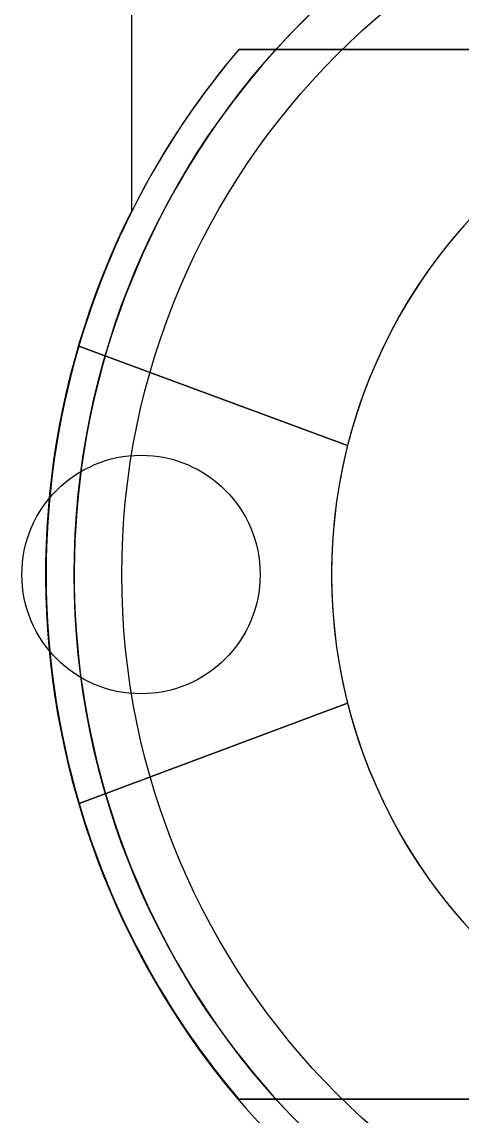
# Model space of a CAD drawing. Header units: millimetres. Extents: x -107 to 32, y -62 to 1.
# Drawn here: x -74.66 to -70.04, y -55.44 to -43.97 of the extents above; entities that cross this region are included whole.
import ezdxf

# ---------------------------------------------------------------- set-up
doc = ezdxf.new("R2010")
doc.units = ezdxf.units.MM
doc.layers.add('Pad', color=7, linetype='CONTINUOUS')
doc.layers.add('Part__Feature016', color=7, linetype='CONTINUOUS')

msp = doc.modelspace()

# ---------------------------------------------------------------- linework, layer by layer
at = {"layer": 'Pad'}
msp.add_line((-72.1593, -49.7617), (-72.1593, -49.7617, 2), dxfattribs=at)
msp.add_line((-72.1593, -49.7617), (-72.1593, -49.7617, 2), dxfattribs=at)
msp.add_circle((-73.4093, -49.7617), 1.25, dxfattribs=at)
msp.add_circle((-73.4093, -49.7617), 1.25, dxfattribs=at)
msp.add_circle((-73.4093, -49.7617), 1.25, dxfattribs=at)
msp.add_circle((-73.4093, -49.7617), 1.25, dxfattribs=at)
at = {"layer": 'Part__Feature016'}
for p, q in [((-73.51, -38.26, -6), (-73.51, -45.9534, -6)), ((-73.51, -38.26, -6), (-73.51, -45.9534, -6)), ((-73.51, -38.26, -4.75), (-73.51, -45.9534, -4.75)), ((-73.51, -38.26, -4.75), (-73.51, -45.9534, -4.75)), ((-68.41, -44.26, -3.75), (-72.3842, -44.26, -3.75)), ((-72.3842, -44.26, -4.75), (-59.4358, -44.26, -4.75)), ((-72.3842, -44.26, -4.75), (-72.3842, -44.26, -3.75)), ((-68.41, -44.26, -3.75), (-72.3842, -44.26, -3.75)), ((-72.3842, -44.26, -4.75), (-72.3842, -44.26, -3.75)), ((-72.3842, -44.26, -4.75), (-59.4358, -44.26, -4.75)), ((-73.51, -45.9534, -6), (-73.51, -45.9534, -4.75)), ((-73.51, -45.9534, -6), (-73.51, -45.9534, -4.75)), ((-74.0614, -47.3686, -3.75), (-71.2417, -48.41, -3.75)), ((-74.0614, -47.3686, -3.75), (-74.0614, -47.3686, -2.75)), ((-71.2417, -48.41, -2.75), (-74.0614, -47.3686, -2.75)), ((-71.2417, -48.41, -2.75), (-74.0614, -47.3686, -2.75)), ((-74.0614, -47.3686, -3.75), (-71.2417, -48.41, -3.75)), ((-74.0614, -47.3686, -3.75), (-74.0614, -47.3686, -2.75)), ((-71.2417, -48.41, -3.75), (-71.2417, -48.41, -2.75)), ((-71.2417, -48.41, -3.75), (-71.2417, -48.41, -2.75)), ((-71.2417, -51.11, -3.75), (-74.0589, -52.16, -3.75)), ((-74.0589, -52.16, -2.75), (-71.2417, -51.11, -2.75)), ((-74.0589, -52.16, -2.75), (-71.2417, -51.11, -2.75)), ((-71.2417, -51.11, -3.75), (-74.0589, -52.16, -3.75)), ((-71.2417, -51.11, -2.75), (-71.2417, -51.11, -3.75)), ((-71.2417, -51.11, -2.75), (-71.2417, -51.11, -3.75)), ((-74.0589, -52.16, -3.75), (-74.0589, -52.16, -2.75)), ((-74.0589, -52.16, -3.75), (-74.0589, -52.16, -2.75)), ((-72.3842, -55.26, -3.75), (-68.41, -55.26, -3.75)), ((-59.4358, -55.26, -4.75), (-72.3842, -55.26, -4.75)), ((-72.3842, -55.26, -3.75), (-68.41, -55.26, -3.75)), ((-72.3842, -55.26, -4.75), (-72.3842, -55.26, -3.75)), ((-72.3842, -55.26, -4.75), (-72.3842, -55.26, -3.75)), ((-59.4358, -55.26, -4.75), (-72.3842, -55.26, -4.75))]:
    msp.add_line(p, q, dxfattribs=at)
for radius in [8.2, 8.2, 7.7, 7.7]:
    msp.add_circle((-65.91, -49.76), radius, dxfattribs=at)
for centre, radius, start, end in [((-65.91, -49.76, -6), 8.2, 129.357, 50.6433), ((-65.91, -49.76, -6), 8.2, 129.357, 50.6433), ((-65.91, -49.76, -4.75), 8.495, 139.651, -139.651), ((-65.91, -49.76, -4.75), 8.495, 139.651, -139.651), ((-65.91, -49.76, -3.75), 8.495, 139.651, 163.65), ((-65.91, -49.76, -3.75), 8.495, 139.651, 163.65), ((-65.91, -49.76, -2.5), 5.5, 117.036, -117.036), ((-65.91, -49.76, -2.5), 5.5, 117.036, -117.036), ((-65.91, -49.76, -3.75), 5.5, 117.036, 165.791), ((-65.91, -49.76, -3.75), 5.5, 117.036, 165.791), ((-65.91, -49.76, -6), 8.5, 153.395, 26.6047), ((-65.91, -49.76, -6), 8.5, 153.395, 26.6047), ((-65.91, -49.76, -4.75), 8.5, 153.395, 26.6047), ((-65.91, -49.76, -4.75), 8.5, 153.395, 26.6047), ((-65.91, -49.76, -2.75), 8.495, 163.65, -163.589), ((-65.91, -49.76, -2.75), 8.495, 163.65, -163.589), ((-65.91, -49.76, -2.75), 5.5, 165.791, -165.791), ((-65.91, -49.76, -2.75), 5.5, 165.791, -165.791), ((-65.91, -49.76, -3.75), 5.5, -165.791, -117.036), ((-65.91, -49.76, -3.75), 5.5, -165.791, -117.036), ((-65.91, -49.76, -3.75), 8.495, -163.589, -139.651), ((-65.91, -49.76, -3.75), 8.495, -163.589, -139.651)]:
    msp.add_arc(centre, radius, start, end, dxfattribs=at)

doc.saveas('drawing.dxf')
